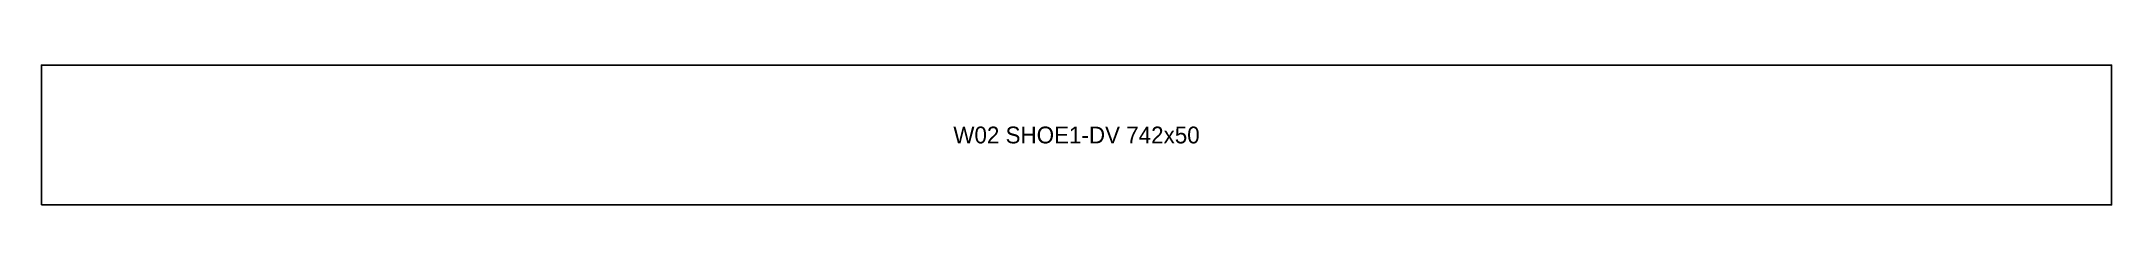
# Model space of a CAD drawing. Extents: x 0 to 742, y 0 to 50.
import ezdxf
from ezdxf.enums import TextEntityAlignment as Align

# ---------------------------------------------------------------- set-up
doc = ezdxf.new("R2010")
doc.units = 0
doc.layers.add('OUTLINE', color=7, linetype='CONTINUOUS')
doc.layers.add('UNIT_NUMBER', color=94, linetype='CONTINUOUS')

msp = doc.modelspace()

# ---------------------------------------------------------------- linework, layer by layer
at = {"layer": 'OUTLINE'}
msp.add_lwpolyline([(0, 0), (742, 0), (742, 50), (0, 50)], close=True, dxfattribs=at)

# ---------------------------------------------------------------- texts
at = {"layer": 'UNIT_NUMBER'}
msp.add_text('W02 SHOE1-DV 742x50', height=6, dxfattribs=at).set_placement((371, 25), align=Align.MIDDLE_CENTER)

doc.saveas('drawing.dxf')
